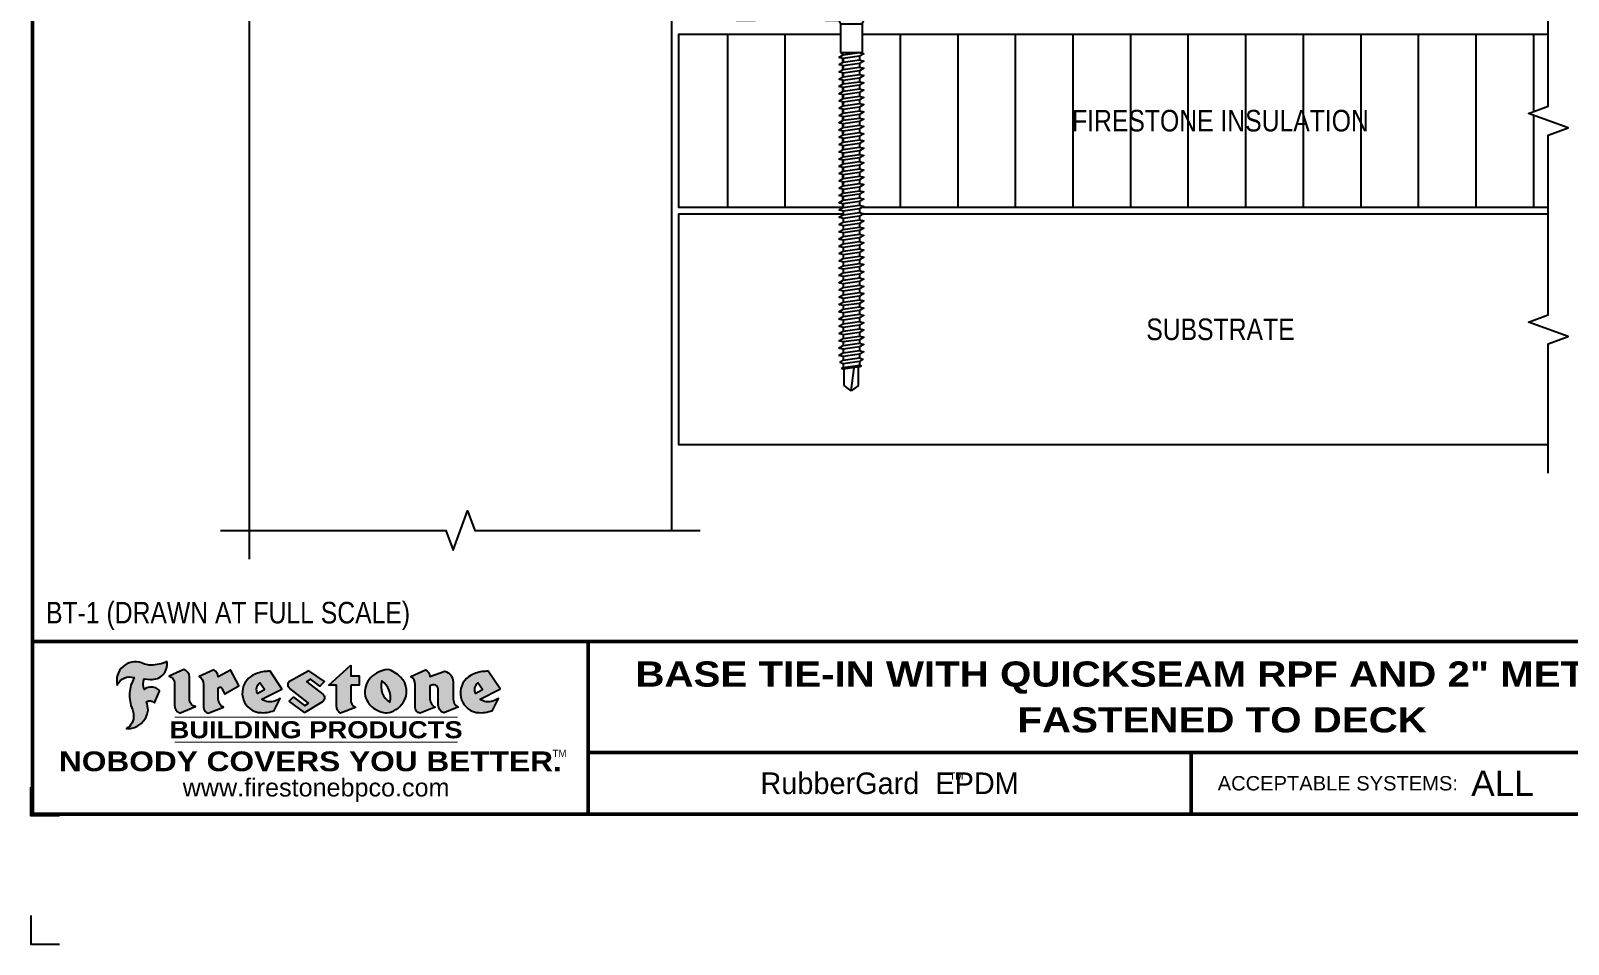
# Model space of a CAD drawing. Header units: inches. Extents: x 99.4 to 119.5, y -71.9 to -55.1.
# Drawn here: x 99.45 to 112.8, y -71.87 to -63.93 of the extents above; entities that cross this region are included whole.
import ezdxf
from ezdxf.enums import TextEntityAlignment as Align

# ---------------------------------------------------------------- set-up
doc = ezdxf.new("R2010")
doc.units = ezdxf.units.IN
doc.header["$MEASUREMENT"] = 0
doc.layers.get('0').update_dxf_attribs({"linetype": 'CONTINUOUS'})
doc.layers.get('DEFPOINTS').update_dxf_attribs({"linetype": 'CONTINUOUS'})
for name, color, linetype in [('FSBP-ACCESSORY-FIRESTONE', 7, 'CONTINUOUS'), ('FSBP-ANNO-NOTE', 7, 'CONTINUOUS'), ('FSBP-INSULATION', 7, 'CONTINUOUS'), ('FSBP-SUBSTRATE-GENERIC', 9, 'CONTINUOUS'), ('FSBP-TTLB', 7, 'CONTINUOUS'), ('FSBP-TTLB-BORDER', 7, 'CONTINUOUS'), ('FSBP-TTLB-TEXT', 7, 'CONTINUOUS'), ('FSBP-WALL-CURB', 9, 'CONTINUOUS')]:
    doc.layers.add(name, color=color, linetype=linetype)
doc.styles.add('FSBP_ARIAL', font='arial.ttf')
doc.styles.add('FSBP_ARIAL_BOLD', font='')
doc.styles.add('FSBP_ARIAL_NAR', font='ARIALN.TTF')
doc.styles.add('FSBP_BANKGOTHIC', font='bgothm.ttf')
doc.styles.get('FSBP_ARIAL_BOLD').set_extended_font_data('Arial Black')

# ---------------------------------------------------------------- blocks, each defined once
blk = doc.blocks.new('TTLB-EPDM_2')
at = {"layer": 'FSBP-TTLB-TEXT'}
h = blk.add_hatch(color=1, dxfattribs=at)
edge = h.paths.add_edge_path()
edge.add_arc((1.037309769669573, -0.1982514792917306), 0.1319107607348553, 264.0410451462098, 370.3106169565175)
edge.add_arc((1.027551646585694, 0.1214293576525799), 0.3273056962876235, 270.05058356628535, 295.23459397187514, ccw=False)
edge.add_arc((1.022801957313345, -0.06680179986895154), 0.1391656561713503, 249.3281275763668, 272.0749124149863, ccw=False)
edge.add_line((0.9736743133014443, -0.1970076156048179), (0.9474927838574558, -0.1852745150568325))
edge.add_arc((0.8939498971398288, -0.3394262635682071), 0.1631857907024099, 70.84590087378872, 194.3325259843273)
edge.add_arc((0.8444260109029493, -0.4259936440910768), 0.1179914261095279, 70.96950098067128, 156.9641407594482, ccw=False)
edge.add_arc((1.153141409296894, -0.4684497516079468), 0.3110405457095052, 150.3231137483159, 203.2084295854517)
edge.add_arc((0.7562495500622943, -0.6412608153899899), 0.1218587156617311, 0.8849157075190988, 24.34668939894999, ccw=False)
edge.add_arc((0.7493781665697374, -0.6475258110744375), 0.1289731377238325, -58.36655102076742, 3.6216782311386737, ccw=False)
edge.add_arc((0.8256699029544474, -0.5792158350996106), 0.1783301886510354, 267.2205474105585, 354.1381621173521)
edge.add_arc((0.7903121048625305, -0.6011409294291745), 0.212787892960859, 0.9996158580669322, 21.00503380861244)
edge.add_arc((1.01880712263941, -0.5666691048185161), 0.05136395668415847, 40.82117713173261, 125.52727787225791, ccw=False)
edge.add_line((1.057676976260041, -0.5330924682126437), (1.102776947655911, -0.4308018311949837))
edge.add_arc((1.040858222524664, -0.4699705673995949), 0.07326744446031509, 32.31675181867256, 66.31481236598174)
edge.add_arc((1.032262518825329, -0.5063316993097662), 0.1102246948011782, 69.8179132332389, 125.254734720681)
edge.add_arc((1.127708877207287, -0.368959353531244), 0.1659710644737306, 164.1569669952081, 196.5811013160487, ccw=False)
edge.add_line((0.9680425188342383, -0.3236487780942383), (1.023615334387159, -0.3294494641845773))
h = blk.add_hatch(color=1, dxfattribs=at)
edge = h.paths.add_edge_path()
edge.add_line((1.275239419159561, -0.6223407783464694), (1.415345367376062, -0.5660418822574371))
edge.add_arc((1.421019305783958, -0.5090099247487757), 0.05731350411836949, 181.9717871001989, 264.31851000495806, ccw=False)
edge.add_line((1.363739737527226, -0.5109819325197265), (1.363412352251203, -0.3102363679013962))
edge.add_arc((1.294263659668751, -0.3103491388303989), 0.06914878453844908, 0.0934405599591014, 72.42834396969012)
edge.add_line((1.315139561173908, -0.2444268274366692), (1.186839444240604, -0.3024209471341379))
edge.add_arc((1.175246268095289, -0.3585110609420917), 0.05727567197445628, -0.017399788185912257, 78.322067691347, ccw=False)
edge.add_line((1.232521937428658, -0.3585284546236807), (1.232574268422297, -0.555126496687123))
edge.add_arc((1.305699496415486, -0.5558575689677219), 0.07312888236350451, 179.4272023230205, 245.3845503102953)
h = blk.add_hatch(color=1, dxfattribs=at)
edge = h.paths.add_edge_path()
edge.add_line((1.792026821926584, -0.3839679064720229), (1.722158956877934, -0.2518542302253621))
edge.add_arc((1.720119655279638, -0.2529327078887852), 0.002306916790721817, 27.87197133405656, 117.3766794470751)
edge.add_line((1.719058846382097, -0.250884159729182), (1.610638460368705, -0.3070279753467702))
edge.add_arc((1.547088841662962, -0.3061026658494403), 0.06355635479880145, 359.165808011073, 425.8793658831422)
edge.add_line((1.573061729235633, -0.2480956029480268), (1.446879247402876, -0.3051325108639702))
edge.add_arc((1.407812067100189, -0.370357133046621), 0.07602957263902092, -3.441403975725109, 59.07992244284969, ccw=False)
edge.add_line((1.483704536400296, -0.3749210150788969), (1.483704536400296, -0.5723838140635706))
edge.add_arc((1.54053746518044, -0.568254406115083), 0.05698275005415228, 184.1557352478595, 255.3066498366543)
edge.add_line((1.526084036778343, -0.6233736605654059), (1.657291340682093, -0.570650514527486))
edge.add_arc((1.688298576827198, -0.5021390388423987), 0.0752015358480571, 207.5160880841914, 245.649226723163, ccw=False)
edge.add_arc((1.721050197024907, -0.4914488168456328), 0.1093332836229113, 179.4823365255141, 204.5537900001094, ccw=False)
edge.add_line((1.611721375809452, -0.4904610114968335), (1.611721375809452, -0.4126404716788983))
edge.add_arc((1.628589765097195, -0.414159299036043), 0.01693662875851176, 28.356188110622725, 174.8549701683585, ccw=False)
edge.add_arc((1.627340435522395, -0.4197189881350504), 0.02111886817708033, 22.216893572439517, 40.10213956426492, ccw=False)
edge.add_line((1.646891420738257, -0.4117336534413738), (1.666638796144639, -0.4549750258192233))
edge.add_arc((1.668737246926742, -0.4540167099035481), 0.002306916790685496, 204.545128184284, 299.6323508190091)
edge.add_line((1.669877862091766, -0.4560219186518992), (1.791128135493295, -0.3870515928837648))
edge.add_line((1.791128135493295, -0.3870515928837648), (1.792026821926584, -0.3839679064720229))
h = blk.add_hatch(color=1, dxfattribs=at)
h.paths.add_polyline_path([(2.063388732080512, -0.2583237030618903, 0.02524281661523788), (2.025024361750752, -0.2610532129309178, 0.1213611957758757), (1.901773912052249, -0.3008158885520373, 0.6151668103976068), (1.93274136141747, -0.6099060679591872, 0.05306812109568645), (1.967936229862175, -0.617865745600497, 0.1150932231766138), (2.099126721549737, -0.5994933789882708), (2.151195569562105, -0.4944891916583316, -0.08755405562188731), (2.104230609512001, -0.5187113292177372, -0.265591761123442), (1.992692314386659, -0.5010701623316862), (2.165347897647223, -0.4141184325909109, 0.4518949533370738), (2.166222728871162, -0.4107679608846269)])
h.paths.add_polyline_path([(2.014217313945437, -0.4188965037300676), (1.951113654018855, -0.4515330109460507, -0.3720533890450154), (1.973177450672722, -0.3607130665457561)], flags=16)
h = blk.add_hatch(color=1, dxfattribs=at)
edge = h.paths.add_edge_path()
edge.add_arc((2.260407392426802, -0.3775796671688782), 0.04152450223225729, 123.20805433950699, 232.2027298779723, ccw=False)
edge.add_line((2.237665217914071, -0.3428366421988329), (2.393535971665983, -0.2540943745380986))
edge.add_arc((2.394677353533142, -0.2560991469722482), 0.002306916790741334, 55.64644466176611, 119.65426054492559, ccw=False)
edge.add_line((2.395979141996861, -0.2541946229174954), (2.531809646140459, -0.3470380726374032))
edge.add_arc((2.530468902927946, -0.3489153772789875), 0.002306916790700397, -42.731101238422525, 54.4661353739603, ccw=False)
edge.add_line((2.532163440279987, -0.3504807552658491), (2.498457913851155, -0.3869673252714421))
edge.add_arc((2.496763376499139, -0.3854019472845934), 0.002306916790672934, 233.7527076894875, 317.26889876138785, ccw=False)
edge.add_line((2.495399362263356, -0.38726241234572), (2.413849913492982, -0.3274738082119626))
edge.add_arc((2.412485899257181, -0.3293342732731342), 0.002306916790720064, 53.75270768979358, 124.4135619297835)
edge.add_line((2.41118211687575, -0.3274311136421062), (2.382933981293377, -0.346782838468144))
edge.add_arc((2.38423776367478, -0.3486859980991606), 0.002306916790694898, 124.4135619293799, 231.8459020253626)
edge.add_line((2.382812599816248, -0.3505000469010184), (2.519899969301207, -0.4581994452042721))
edge.add_arc((2.494247019847682, -0.4908523236374461), 0.04152450223225742, -55.21225898295222, 51.84590202520428, ccw=False)
edge.add_line((2.517938320565804, -0.5249552055672808), (2.364434947484597, -0.6179520922513717))
edge.add_arc((2.36323960192349, -0.6159790200102006), 0.002306916790726996, 233.2955624372927, 301.20872157023314, ccw=False)
edge.add_line((2.361860787187538, -0.6178285429225383), (2.231266621301074, -0.5204709167214361))
edge.add_arc((2.232647938930649, -0.5186232623475259), 0.002306916790697672, 135.5134179846393, 233.21798691998708, ccw=False)
edge.add_line((2.231002150870836, -0.5170067083764565), (2.262839375599356, -0.4845937328397696))
edge.add_arc((2.264485163659225, -0.4862102868108537), 0.002306916790748497, 53.0352839999411, 135.513417985369, ccw=False)
edge.add_line((2.265872365996302, -0.4843670465239001), (2.361834678328762, -0.5565872257804898))
edge.add_arc((2.363221880665761, -0.5547439854936304), 0.002306916790627066, 233.0352840000685, 302.2362632414394)
edge.add_line((2.36445241715569, -0.5566953042850713), (2.39428499383348, -0.5378823484768844))
edge.add_arc((2.393054457343549, -0.5359310296853765), 0.002306916790685166, 302.2362632406177, 412.2027298768422)
edge.add_line((2.394468296066179, -0.5341081404551886), (2.234958295420142, -0.4103916733127022))
h = blk.add_hatch(color=1, dxfattribs=at)
edge = h.paths.add_edge_path()
edge.add_line((2.763460561272041, -0.2072496393923444), (2.763460561272041, -0.2969520779963801))
edge.add_arc((2.765767478062699, -0.2969520779963943), 0.00230691679065842, 179.9999999996471, 269.9999999996471)
edge.add_line((2.765767478062685, -0.2992589947870528), (2.835417693520355, -0.2992589947870528))
edge.add_arc((2.835417693520355, -0.3015659115777538), 0.002306916790701052, 0, 90, ccw=False)
edge.add_line((2.837724610311056, -0.3015659115777538), (2.837724610311056, -0.3790761307453892))
edge.add_arc((2.83541769352037, -0.3790761307453749), 0.002306916790686842, 269.99999999964706, 359.99999999964706, ccw=False)
edge.add_line((2.835417693520355, -0.3813830475360618), (2.765767478062685, -0.3813830475360618))
edge.add_arc((2.765767478062699, -0.3836899643267202), 0.00230691679065842, 90.00000000035294, 180.0000000003529)
edge.add_line((2.763460561272041, -0.3836899643267344), (2.763460561272041, -0.5033995910642801))
edge.add_arc((2.836735953378943, -0.5071368822038516), 0.07337063740681413, 177.0802527808789, 245.3249543133826)
edge.add_line((2.806105814540615, -0.5738080530967267), (2.674529557384915, -0.6226036013049594))
edge.add_arc((2.708610405062069, -0.564298408791804), 0.06753517344606039, 177.0345319916277, 239.6926428024901, ccw=False)
edge.add_line((2.641165668230087, -0.560804539009709), (2.641165668230087, -0.3836899643267344))
edge.add_arc((2.638858751439429, -0.3836899643267202), 0.00230691679065842, 359.9999999996471, 449.999999999647)
edge.add_line((2.638858751439443, -0.3813830475360618), (2.572857950769389, -0.3813830475360618))
edge.add_line((2.572857950769389, -0.3813830475360618), (2.763460561272041, -0.2072496393923444))
h = blk.add_hatch(color=1, dxfattribs=at)
edge = h.paths.add_edge_path(flags=16)
edge.add_arc((2.940363509127394, -0.4847985213681437), 0.1684614578629418, 344.5558804047865, 417.0140046669545)
edge.add_arc((3.194458079644619, -0.3883534532477785), 0.1684614578629414, 164.5558804047864, 237.0140046669546)
edge = h.paths.add_edge_path()
edge.add_arc((3.069375116502199, -0.4399344555144872), 0.1828726885096673, 136.0914512150047, 191.213418978326)
edge.add_arc((3.064939550433406, -0.4318234379590333), 0.1803148804748503, 194.0167254156723, 240.6663730831859)
edge.add_arc((3.098047041778981, -0.3845058757092554), 0.2378525180183701, 239.2975390661776, 264.2889872773176)
edge.add_arc((3.04884478212623, -0.4190232383793012), 0.203760689247156, 277.1986764832036, 326.503572961274)
edge.add_arc((3.077739326803546, -0.4341046616465112), 0.171374865791709, 325.3768876809902, 406.3828327799087)
edge.add_arc((3.011839488065919, -0.4896144380417797), 0.2571945645850002, 44.28462553519766, 73.82901434867304)
edge.add_arc((3.117152499586992, -0.4983433120546693), 0.2579560664039132, 97.50292863483666, 134.1039137579027)
h = blk.add_hatch(color=1, dxfattribs=at)
edge = h.paths.add_edge_path()
edge.add_line((3.322690228557462, -0.5721896537377091), (3.322690228557462, -0.3749210150788969))
edge.add_arc((3.246797759257384, -0.3703571330465745), 0.076029572638996, 356.5585960242387, 419.0799224428129)
edge.add_line((3.285864939560099, -0.3051325108639702), (3.412047421392799, -0.2480956029480268))
edge.add_arc((3.386074533820159, -0.3061026658494941), 0.06355635479883807, 0.3962622833877276, 65.87936588318718, ccw=False)
edge.add_line((3.449629368605429, -0.3056631084210863), (3.580526418688805, -0.2593848434574539))
edge.add_arc((3.555744121700958, -0.3530904070730321), 0.09692726601172152, 2.366977007666776, 75.18615851992018, ccw=False)
edge.add_line((3.652588689330287, -0.3490873311063041), (3.652588689330287, -0.4883770011386872))
edge.add_arc((3.761877549389556, -0.4914934052703811), 0.1093332836229047, 178.3666365323574, 204.5537900000422)
edge.add_arc((3.729125929191727, -0.5021836272670953), 0.07520153584796169, 207.5160880841711, 245.2240541443093)
edge.add_line((3.697611150971852, -0.5704631245385627), (3.572585913552643, -0.6207021253773775))
edge.add_arc((3.59534718600759, -0.5526356419907701), 0.07177131519198746, 180.3328587115751, 251.51018566665869, ccw=False)
edge.add_line((3.523577081955409, -0.5530525936986663), (3.523577081955409, -0.4153032515383615))
edge.add_arc((3.486319529276879, -0.4148773504126441), 0.0372599868942854, 359.3450650296066, 449.0500281941028)
edge.add_arc((3.482769874121713, -0.4419622099033496), 0.06447454900600783, 86.29402372314017, 119.8211331593848)
edge.add_line((3.450707067966732, -0.3860252459975726), (3.450707067966732, -0.4904610114968335))
edge.add_arc((3.560035889182251, -0.491448816845647), 0.1093332836229751, 179.4823365255069, 204.5537900001023)
edge.add_arc((3.527284268984408, -0.5021390388424952), 0.07520153584796385, 207.5160880841699, 245.6492267231416)
edge.add_line((3.496277032839316, -0.570650514527486), (3.365069728935509, -0.6233736605654059))
edge.add_arc((3.37950248606194, -0.5682868177318081), 0.05694615642555727, 183.9298782390169, 255.318496325343, ccw=False)
h = blk.add_hatch(color=1, dxfattribs=at)
h.paths.add_polyline_path([(3.957695472291277, -0.2583237030618903, 0.02524281661523822), (3.919331101961575, -0.2610532129309178, 0.1085638477195505), (3.807890832595604, -0.2939221658134414, 0.6425897848490651), (3.827048101628293, -0.6099060679591872, 0.05306812109569052), (3.862242970072884, -0.617865745600497, 0.1150932231766133), (3.993433461760503, -0.5994933789882708), (4.045502309772871, -0.4944891916583316, -0.08755405562189084), (3.998537349722767, -0.5187113292177372, -0.2655917611234366), (3.886999054597368, -0.5010701623316862), (4.059654637857989, -0.4141184325909109, 0.4518949533370731), (4.060529469081928, -0.4107679608846269)])
h.paths.add_polyline_path([(3.90852405415626, -0.4188965037300676), (3.845420394229677, -0.4515330109460507, -0.3720533890450147), (3.867484190883488, -0.3607130665457561)], flags=16)
at = {"layer": 'DEFPOINTS', "color": 1}
blk.add_lwpolyline([(0.234375, -1.515625), (-0.015625, -1.515625), (-0.015625, -1.265625)], dxfattribs=at)
at = {"layer": 'DEFPOINTS', "linetype": 'Continuous', "ltscale": 1.75}
blk.add_lwpolyline([(-0.015625, -2.380833333333342), (-0.015625, -2.630833333333342), (0.234375, -2.630833333333342)], dxfattribs=at)
at = {"layer": 'FSBP-TTLB', "const_width": 0.03125}
for points in [[(0, 0), (0, -1.5), (20, -1.5), (20, 0), (0, 0)], [(4.825208527206769, 0), (4.825208527206769, -0.9643749050531198)], [(4.825208527206769, -0.9643749050531198), (15.84028770518938, -0.9643749050531198)], [(4.825208527206769, -0.9643749050531198), (4.825208527206769, -1.5)]]:
    blk.add_lwpolyline(points, dxfattribs=at)
at = {"layer": 'FSBP-TTLB-BORDER', "const_width": 0.03125}
blk.add_lwpolyline([(20, 0), (20, 13), (0, 13), (0, 0)], dxfattribs=at)
at = {"layer": 'FSBP-TTLB-TEXT', "color": 1}
blk.add_line((0.7358432058323388, -0.379822754145593), (0.7358432058323388, -0.379822754145593), dxfattribs=at)
for points in [[(1.023615323725323, -0.3294494630716969, 0.5000510906601082), (1.167090420776901, -0.1746414942047778, -0.1103304102359608), (1.027840608309816, -0.2058762110801382, -0.09957876667165425), (0.9736743133014443, -0.1970076156048179), (0.9474927838574558, -0.1852745150568325, 0.5978159689075124), (0.7358432058323388, -0.379822754145593, -0.3938834584182213), (0.8828996422548698, -0.3144510229727047, 0.2349406564350952), (0.86727108227484, -0.5910237178633082, -0.1027304183841549), (0.8780937320133262, -0.6393788197974146, -0.2772692352614086), (0.8170223912655956, -0.7573362346216896, 0.3985429150902959), (1.003067614090241, -0.5974286950643517, 0.0875124847930418), (0.9889600163401155, -0.5248671157293501, -0.3874031597924062), (1.057676976260041, -0.5330924682126437), (1.102776947655911, -0.4308018311949837, 0.1494423498871741), (1.07029056398062, -0.4028746979725923, 0.2467195073738216), (0.9686394281704906, -0.4163228904100862, -0.1424285161541127), (0.9680425188342383, -0.3236487780942383), (1.023615334387159, -0.3294494641845773)], [(2.166222728871162, -0.4107679608846269), (2.063388732080512, -0.2583237030618903, 0.02524281661523788), (2.025024361750752, -0.2610532129309178, 0.1085638477195265), (1.913584092384895, -0.2939221658134414, 0.6425897848491228), (1.93274136141747, -0.6099060679591872, 0.05306812109568648), (1.967936229862175, -0.617865745600497, 0.1150932231766137), (2.099126721549737, -0.5994933789882708), (2.151195569562105, -0.4944891916583316, -0.0875540556218873), (2.104230609512001, -0.5187113292177372, -0.2655917611234418), (1.992692314386659, -0.5010701623316862), (2.165347897647223, -0.4141184325909109)], [(2.763460561272041, -0.2072496393923444), (2.763460561272041, -0.2969520779963801, 0.4142135623730958), (2.765767478062685, -0.2992589947870528), (2.835417693520355, -0.2992589947870528, -0.414213562373095), (2.837724610311056, -0.3015659115777538), (2.837724610311056, -0.3790761307453892, -0.4142135623730938), (2.835417693520355, -0.3813830475360618), (2.765767478062685, -0.3813830475360618, 0.4142135623730958), (2.763460561272041, -0.3836899643267344), (2.763460561272041, -0.5033995910642801, 0.3068985753588853), (2.806105814540615, -0.5738080530967267), (2.674529557384915, -0.6226036013049594, -0.2804194150632976), (2.641165668230087, -0.560804539009709), (2.641165668230087, -0.3836899643267344, 0.414213562373095), (2.638858751439443, -0.3813830475360618), (2.572857950769389, -0.3813830475360618), (2.763460561272041, -0.2072496393923444)], [(4.060529469081928, -0.4107679608846269), (3.957695472291277, -0.2583237030618903, 0.02524281661523788), (3.919331101961575, -0.2610532129309178, 0.1085638477195265), (3.807890832595604, -0.2939221658134414, 0.6425897848491228), (3.827048101628293, -0.6099060679591872, 0.05306812109568648), (3.862242970072884, -0.617865745600497, 0.1150932231766137), (3.993433461760503, -0.5994933789882708), (4.045502309772871, -0.4944891916583316, -0.0875540556218873), (3.998537349722767, -0.5187113292177372, -0.2655917611234418), (3.886999054597368, -0.5010701623316862), (4.059654637857989, -0.4141184325909109)], [(4.059654637857989, -0.4141184325909109, 0.4518949533370731), (4.060529469081928, -0.4107679608846269, 0.4518949533370731)]]:
    blk.add_lwpolyline(points, format="xyb", dxfattribs=at)
for points in [[(1.275239419159561, -0.6223407783464694), (1.415345367376062, -0.5660418822574371, -0.3756100036733062), (1.363739737527226, -0.5109819325197265), (1.363412352251203, -0.3102363679013962, 0.3265360292958048), (1.315139561173908, -0.2444268274366692), (1.186839444240604, -0.3024209471341379, -0.3557863980845349), (1.232521937428658, -0.3585284546236807), (1.232574268422297, -0.555126496687123, 0.2960110723418457)], [(1.792026821926584, -0.3839679064720229), (1.722158956877934, -0.2518542302253621, 0.4116839150163434), (1.719058846382097, -0.250884159729182), (1.610638460368705, -0.3070279753467702, 0.2996033003794034), (1.573061729235633, -0.2480956029480268), (1.446879247402876, -0.3051325108639702, -0.2797757560995365), (1.483704536400296, -0.3749210150788969), (1.483704536400296, -0.5723838140635706, 0.320828638474519), (1.526084036778343, -0.6233736605654059), (1.657291340682093, -0.570650514527486, -0.1679398621276611), (1.621603752698661, -0.5368819723450571, -0.1098333365370753), (1.611721375809452, -0.4904610114968335), (1.611721375809452, -0.4126404716788983, -0.743334502655012), (1.64349420176768, -0.4061152228778298, -0.07819791644735608), (1.646891420738257, -0.4117336534413738), (1.666638796144639, -0.4549750258192233, 0.4404648714563479), (1.669877862091766, -0.4560219186518992), (1.791128135493295, -0.3870515928837648)], [(2.234958295420142, -0.4103916733127022, -0.5150044486718882), (2.237665217914071, -0.3428366421988329), (2.393535971665983, -0.2540943745380986, -0.2867822934100265), (2.395979141996861, -0.2541946229174954), (2.531809646140459, -0.3470380726374032, -0.4515027974650387), (2.532163440279987, -0.3504807552658491), (2.498457913851155, -0.3869673252714421, -0.3814439164929681), (2.495399362263356, -0.38726241234572), (2.413849913492982, -0.3274738082119626, 0.3184718635035665), (2.41118211687575, -0.3274311136421062), (2.382933981293377, -0.346782838468144, 0.5064094529656681), (2.382812599816248, -0.3505000469010184), (2.519899969301207, -0.4581994452042721, -0.5043597839115849), (2.517938320565804, -0.5249552055672808), (2.364434947484597, -0.6179520922513717, -0.3053163970316367), (2.361860787187538, -0.6178285429225383), (2.231266621301074, -0.5204709167214361, -0.4541703869768119), (2.231002150870836, -0.5170067083764565), (2.262839375599356, -0.4845937328397696, -0.3762644290664977), (2.265872365996302, -0.4843670465239001), (2.361834678328762, -0.5565872257804898, 0.3114700032088108), (2.36445241715569, -0.5566953042850713), (2.39428499383348, -0.5378823484768844, 0.520381097387146), (2.394468296066179, -0.5341081404551886)], [(2.937624918725987, -0.3131105398334029, 0.2452625673097023), (2.889993533867141, -0.4754966266250307, 0.2064059665179019), (2.976604338974084, -0.5890186876871866, 0.1094800500670344), (3.074378098474654, -0.6211778035979165, 0.2185147641853038), (3.218764944843201, -0.5314757029352819, 0.3689489483072479), (3.195959963110113, -0.3100352223135445, 0.1296305888694145), (3.0834694040758, -0.242595816912754, 0.1610736375384317)], [(3.322690228557462, -0.5721896537377091), (3.322690228557462, -0.3749210150788969, 0.2797757560995341), (3.285864939560099, -0.3051325108639702), (3.412047421392799, -0.2480956029480268, -0.2937618496109166), (3.449629368605429, -0.3056631084210863), (3.580526418688805, -0.2593848434574539, -0.3288760160581939), (3.652588689330287, -0.3490873311063041), (3.652588689330287, -0.4883770011386872, 0.114762897203527), (3.662431105063263, -0.536926560769686, 0.166032965990522), (3.697611150971852, -0.5704631245385627), (3.572585913552643, -0.6207021253773775, -0.3209557512194564), (3.523577081955409, -0.5530525936986663), (3.523577081955409, -0.4153032515383615, 0.4127061514896111), (3.48693727661589, -0.3776224848030694, 0.1473421876160361), (3.450707067966732, -0.3860252459975726), (3.450707067966732, -0.4904610114968335, 0.1098333365370753), (3.460589444855941, -0.5368819723450855, 0.1679398621276611), (3.496277032839316, -0.570650514527486), (3.365069728935509, -0.6233736605654059, -0.3219729545308964), (3.322690228557462, -0.5721896537377091, 29.1476284739)], [(1.951113654018855, -0.4515330109460507), (2.014217313945437, -0.4188965037300676), (1.973177450672722, -0.3607130665457561, 0.3720533890450154)], [(3.10274193015772, -0.5296595419651595, 0.3271311138286319), (3.032079658614293, -0.3434924326507627, 0.3271311138286322)], [(3.845420394229677, -0.4515330109460507), (3.90852405415626, -0.4188965037300676), (3.867484190883488, -0.3607130665457561, 0.3720533890450154)]]:
    blk.add_lwpolyline(points, format="xyb", close=True, dxfattribs=at)
at = {"layer": 'FSBP-TTLB-TEXT'}
for points, const_width in [([(1.233926579809207, -0.6584455781731435), (3.691229482685259, -0.6584455781731577)], 0.0078125), ([(1.233926579809207, -0.8761560960495984), (3.691229482685259, -0.8761560960495842)], 0.0078125), ([(10.06152282927678, -0.9643749050531198), (10.06152282927678, -1.5)], 0.03125)]:
    blk.add_lwpolyline(points, dxfattribs=dict(at, const_width=const_width))
at = {"layer": 'FSBP-TTLB-TEXT', "color": 1}
for centre, start, end in [((1.789987520328282, -0.3850463841354355), 299.6323508193319, 27.87197133380463), ((2.164310260790558, -0.412058050385383), 296.7304547840455, 34.00233684987403)]:
    blk.add_arc(centre, 0.00230691679068068, start, end, dxfattribs=at)
at = {"layer": 'FSBP-TTLB-TEXT', "lineweight": 18, "style": 'FSBP_ARIAL_BOLD'}
blk.add_text('BUILDING PRODUCTS', height=0.1484375, dxfattribs=at).set_placement((2.462578031247233, -0.7673008371113639), align=Align.MIDDLE_CENTER)
at = {"layer": 'FSBP-TTLB-TEXT', "color": 1}
for s, height, style, p in [('NOBODY COVERS YOU BETTER.', 0.171875, 'FSBP_ARIAL_BOLD', (2.412604263603384, -1.041650450587369)), ('TM', 0.0625, 'FSBP_BANKGOTHIC', (4.576671173373001, -0.9725745042934193))]:
    blk.add_text(s, height=height, dxfattribs=dict(at, style=style)).set_placement(p, align=Align.MIDDLE_CENTER)
at = {"layer": 'FSBP-TTLB-TEXT'}
for s, height, style, p in [('www.firestonebpco.com', 0.15625, 'FSBP_ARIAL', (2.462578031247233, -1.268657306740124)), ('RubberGard  EPDM', 0.1875, 'FSBP_BANKGOTHIC', (7.443365678241776, -1.23218745252656)), ('TM', 0.0625, 'FSBP_BANKGOTHIC', (8.023397742165457, -1.169706269210366))]:
    blk.add_text(s, height=height, dxfattribs=dict(at, style=style)).set_placement(p, align=Align.MIDDLE_CENTER)
at = {"layer": 'FSBP-TTLB-TEXT', "style": 'FSBP_ARIAL'}
blk.add_text('ACCEPTABLE SYSTEMS:', height=0.125, dxfattribs=at).set_placement((10.29281281591562, -1.23218745252656), align=Align.MIDDLE_LEFT)
at = {"layer": 'FSBP-TTLB-TEXT'}
for tag, height, style, p in [('MAXIMUM_WARRANTY', 0.1875, 'FSBP_ARIAL_BOLD', (18.03987100774941, 0.2240244307510579)), ('ACCPT_SYSTEMS', 0.21875, 'FSBP_ARIAL', (12.49438170418193, -1.23218745252656))]:
    blk.add_attdef(tag, text='', height=height, dxfattribs=dict(at, style=style)).set_placement(p, align=Align.MIDDLE_LEFT)
for tag, height, style, p in [('DETAIL_DESCP_LINE_1', 0.21875, 'FSBP_ARIAL_BOLD', (10.33118450231211, -0.2831249841755152)), ('DETAIL_DESCP_LINE_2', 0.21875, 'FSBP_ARIAL_BOLD', (10.33118450231211, -0.6812499208775904)), ('ISSUE_REV_DATE', 0.21875, 'FSBP_ARIAL', (16.84069633627263, -0.7282559425942452)), ('DETAIL_NUMBER', 0.4375, 'FSBP_ARIAL', (18.91941590748775, -0.8931630692489421))]:
    blk.add_attdef(tag, text='', height=height, dxfattribs=dict(at, style=style)).set_placement(p, align=Align.MIDDLE_CENTER)
blk = doc.blocks.new('FSBP_AP_FASTENER_01')
at = {"layer": 'FSBP-ACCESSORY-FIRESTONE'}
for p, q in [((-0.125, 0.04849224421338505), (-0.09375, -0.01400775578661495)), ((0.09375, -0.01400775578661495), (0.125, 0.04849224421338505)), ((-0.09375, -0.01400775578661495), (-0.09375, -0.264007755786615)), ((-0.09375, -0.01400775578661495), (0.09375, -0.01400775578661495)), ((0.09375, -0.01400775578661495), (0.09375, -0.264007755786615)), ((-0.09375, -0.264007755786615), (-0.0703125, -0.2840970415008996)), ((-0.0703125, -0.3156643085181585), (-0.0703125, -0.3472315755354103)), ((-0.0703125, -0.3787988425526763), (-0.0703125, -0.410366109569928)), ((0.0703125, -0.2955750228038667), (0.0703125, -0.3271422898211327)), ((0.0703125, -0.3587095568383845), (0.0703125, -0.3902768238556433)), ((-0.0703125, -0.4419333765871798), (-0.0703125, -0.4735006436044458)), ((-0.0703125, -0.5050679106216975), (-0.0703125, -0.5366351776389564)), ((0.0703125, -0.4218440908729022), (0.0703125, -0.453411357890154)), ((0.0703125, -0.4849786249074128), (0.0703125, -0.5165458919246717)), ((-0.0703125, -0.5682024446562153), (-0.0703125, -0.599769711673467)), ((-0.0703125, -0.631336978690733), (-0.0703125, -0.6629042457079848)), ((0.0703125, -0.5481131589419235), (0.0703125, -0.5796804259591894)), ((0.0703125, -0.6112476929764412), (0.0703125, -0.6428149599937001)), ((-0.0703125, -0.6944715127252366), (-0.0703125, -0.7260387797425025)), ((-0.0703125, -0.7576060467597543), (-0.0703125, -0.7891733137770132)), ((0.0703125, -0.674382227010959), (0.0703125, -0.7059494940282107)), ((0.0703125, -0.7375167610454696), (0.0703125, -0.7690840280627285)), ((0.0703125, -0.8006512950799802), (0.0703125, -0.8322185620972462)), ((-0.0703125, -0.820740580794272), (-0.0703125, -0.8523078478115238)), ((-0.0703125, -0.8838751148287898), (-0.0703125, -0.9154423818460415)), ((0.0703125, -0.863785829114498), (0.0703125, -0.8953530961317568)), ((0.0703125, -0.9269203631490157), (0.0703125, -0.9584876301662675)), ((-0.0703125, -0.9470096488632933), (-0.0703125, -0.9785769158805593)), ((-0.0703125, -1.010144182897811), (-0.0703125, -1.04171144991507)), ((0.0703125, -0.9900548971835264), (0.0703125, -1.021622164200785)), ((0.0703125, -1.053189431218037), (0.0703125, -1.084756698235303)), ((-0.0703125, -1.073278716932329), (-0.0703125, -1.104845983949581)), ((-0.0703125, -1.136413250966847), (-0.0703125, -1.167980517984098)), ((-0.0703125, -1.19954778500135), (-0.0703125, -1.231115052018616)), ((0.0703125, -1.116323965252555), (0.0703125, -1.147891232269814)), ((0.0703125, -1.179458499287072), (0.0703125, -1.211025766304324)), ((-0.0703125, -1.262682319035868), (-0.0703125, -1.294249586053127)), ((-0.0703125, -1.325816853070386), (-0.0703125, -1.357384120087637)), ((0.0703125, -1.242593033321583), (0.0703125, -1.274160300338842)), ((0.0703125, -1.305727567356094), (0.0703125, -1.33729483437336)), ((-0.0703125, -1.388951387104903), (-0.0703125, -1.420518654122155)), ((-0.0703125, -1.452085921139407), (-0.0703125, -1.483653188156673)), ((0.0703125, -1.368862101390611), (0.0703125, -1.40042936840787)), ((0.0703125, -1.431996635425129), (0.0703125, -1.463563902442381)), ((-0.0703125, -1.515220455173925), (-0.0703125, -1.546787722191183)), ((-0.0703125, -1.578354989208442), (-0.0703125, -1.609922256225694)), ((0.0703125, -1.49513116945964), (0.0703125, -1.526698436476899)), ((0.0703125, -1.558265703494151), (0.0703125, -1.589832970511416)), ((-0.0703125, -1.64148952324296), (-0.0703125, -1.673056790260212)), ((-0.0703125, -1.704624057277464), (-0.0703125, -1.73619132429473)), ((0.0703125, -1.621400237528668), (0.0703125, -1.652967504545927)), ((0.0703125, -1.684534771563186), (0.0703125, -1.716102038580438)), ((-0.0703125, -1.767758591311981), (-0.0703125, -1.79932585832924)), ((-0.0703125, -1.830893125346499), (-0.0703125, -1.862460392363751)), ((0.0703125, -1.747669305597697), (0.0703125, -1.779236572614955)), ((0.0703125, -1.810803839632207), (0.0703125, -1.842371106649473)), ((-0.0703125, -1.894027659381017), (-0.0703125, -1.925594926398269)), ((-0.0703125, -1.95716219341552), (-0.0703125, -1.988729460432786)), ((0.0703125, -1.873938373666725), (0.0703125, -1.905505640683984)), ((0.0703125, -1.937072907701243), (0.0703125, -1.968640174718495)), ((0.0703125, -2.000207441735753), (0.0703125, -2.031774708753012)), ((-0.0703125, -2.020296727450038), (-0.0703125, -2.051863994467297)), ((-0.0703125, -2.083431261484556), (-0.0703125, -2.114998528501808)), ((0.0703125, -2.063341975770264), (0.0703125, -2.09490924278753)), ((0.0703125, -2.126476509804782), (0.0703125, -2.158043776822041)), ((-0.0703125, -2.146565795519074), (-0.0703125, -2.178133062536325)), ((-0.0703125, -2.209700329553577), (-0.0703125, -2.241267596570843)), ((0.0703125, -2.189611043839299), (0.0703125, -2.221178310856551)), ((0.0703125, -2.25274557787381), (0.0703125, -2.284312844891069)), ((-0.0703125, -2.272834863588095), (-0.0703125, -2.304402130605354)), ((-0.0703125, -2.335969397622613), (-0.0703125, -2.367536664639864)), ((-0.0703125, -2.39910393165713), (-0.0703125, -2.430671198674382)), ((0.0703125, -2.315880111908321), (0.0703125, -2.347447378925587)), ((0.0703125, -2.379014645942839), (0.0703125, -2.410581912960097)), ((-0.0703125, -2.462238465691634), (-0.0703125, -2.4938057327089)), ((-0.0703125, -2.525372999726152), (-0.0703125, -2.55694026674341)), ((0.0703125, -2.442149179977356), (0.0703125, -2.473716446994608)), ((0.0703125, -2.505283714011867), (0.0703125, -2.536850981029126)), ((-0.0703125, -2.588507533760669), (-0.0703125, -2.620074800777921)), ((-0.0703125, -2.651642067795187), (-0.0703125, -2.683209334812439)), ((0.0703125, -2.568418248046378), (0.0703125, -2.599985515063644)), ((0.0703125, -2.631552782080895), (0.0703125, -2.663120049098154)), ((-0.0703125, -2.714776601829691), (-0.0703125, -2.746343868846957)), ((-0.0703125, -2.777911135864208), (-0.0703125, -2.809478402881467)), ((0.0703125, -2.694687316115413), (0.0703125, -2.726254583132665)), ((0.0703125, -2.757821850149924), (0.0703125, -2.789389117167183)), ((-0.0703125, -2.841045669898726), (-0.0703125, -2.872612936915978)), ((-0.0703125, -2.904180203933244), (-0.0703125, -2.935747470950496)), ((0.0703125, -2.820956384184434), (0.0703125, -2.8525236512017)), ((0.0703125, -2.884090918218952), (0.0703125, -2.915658185236211)), ((-0.0703125, -2.967314737967747), (-0.0703125, -2.998882004985013)), ((-0.0625, -3.154632755786622), (-0.0625, -3.013549567065063)), ((0, -3.201507755786615), (0.02460623630038583, -3.00110581902215)), ((0.0625, -3.154632755786601), (0.0625, -2.995692424207924)), ((0.0703125, -2.94722545225347), (0.0703125, -2.978792719270722)), ((0, -3.201507755786615), (-0.06250000000001421, -3.154632755786615)), ((0.0625, -3.154632755786615), (0, -3.201507755786615))]:
    blk.add_line(p, q, dxfattribs=at)
blk.add_lwpolyline([(0.1875, 0.04849224421338505, 0.1250000000000271), (0.203125, 0.110992244213385), (0.140625, 0.142242244213385), (-0.140625, 0.142242244213385), (-0.203125, 0.110992244213385, 0.1250000000000271), (-0.1875, 0.04849224421338505)], format="xyb", close=True, dxfattribs=at)
for points in [[(-0.109375, -0.3054610321523867), (-0.0703125, -0.2840970415008996), (0.0703125, -0.264007755786615), (0.109375, -0.2742110321523867), (0.0703125, -0.2955750228038667), (-0.0703125, -0.3156643085181585)], [(-0.109375, -0.3685955661869045), (-0.0703125, -0.3472315755354103), (0.0703125, -0.3271422898211327), (0.109375, -0.3373455661869045), (0.0703125, -0.3587095568383845), (-0.0703125, -0.3787988425526763)], [(-0.109375, -0.431730100221408), (-0.0703125, -0.410366109569928), (0.0703125, -0.3902768238556433), (0.109375, -0.400480100221408), (0.0703125, -0.4218440908729022), (-0.0703125, -0.4419333765871798)], [(-0.109375, -0.4948646342559258), (-0.0703125, -0.4735006436044458), (0.0703125, -0.453411357890154), (0.109375, -0.4636146342559258), (0.0703125, -0.4849786249074128), (-0.0703125, -0.5050679106216975)], [(-0.109375, -0.5579991682904435), (-0.0703125, -0.5366351776389564), (0.0703125, -0.5165458919246717), (0.109375, -0.5267491682904435), (0.0703125, -0.5481131589419235), (-0.0703125, -0.5682024446562153)], [(-0.109375, -0.6211337023249612), (-0.0703125, -0.599769711673467), (0.0703125, -0.5796804259591894), (0.109375, -0.5898837023249612), (0.0703125, -0.6112476929764412), (-0.0703125, -0.631336978690733)], [(-0.109375, -0.6842682363594648), (-0.0703125, -0.6629042457079848), (0.0703125, -0.6428149599937001), (0.109375, -0.6530182363594648), (0.0703125, -0.674382227010959), (-0.0703125, -0.6944715127252366)], [(-0.109375, -0.7474027703939825), (-0.0703125, -0.7260387797425025), (0.0703125, -0.7059494940282107), (0.109375, -0.7161527703939825), (0.0703125, -0.7375167610454696), (-0.0703125, -0.7576060467597543)], [(-0.109375, -0.8105373044285002), (-0.0703125, -0.7891733137770132), (0.0703125, -0.7690840280627285), (0.109375, -0.7792873044285002), (0.0703125, -0.8006512950799802), (-0.0703125, -0.820740580794272)], [(-0.109375, -0.873671838463018), (-0.0703125, -0.8523078478115238), (0.0703125, -0.8322185620972462), (0.109375, -0.842421838463018), (0.0703125, -0.863785829114498), (-0.0703125, -0.8838751148287898)], [(-0.109375, -0.9368063724975215), (-0.0703125, -0.9154423818460415), (0.0703125, -0.8953530961317568), (0.109375, -0.9055563724975215), (0.0703125, -0.9269203631490157), (-0.0703125, -0.9470096488632933)], [(-0.109375, -0.9999409065320393), (-0.0703125, -0.9785769158805593), (0.0703125, -0.9584876301662675), (0.109375, -0.9686909065320393), (0.0703125, -0.9900548971835264), (-0.0703125, -1.010144182897811)], [(-0.109375, -1.063075440566557), (-0.0703125, -1.04171144991507), (0.0703125, -1.021622164200785), (0.109375, -1.031825440566557), (0.0703125, -1.053189431218037), (-0.0703125, -1.073278716932329)], [(-0.109375, -1.126209974601075), (-0.0703125, -1.104845983949581), (0.0703125, -1.084756698235303), (0.109375, -1.094959974601075), (0.0703125, -1.116323965252555), (-0.0703125, -1.136413250966847)], [(-0.109375, -1.189344508635578), (-0.0703125, -1.167980517984098), (0.0703125, -1.147891232269814), (0.109375, -1.158094508635578), (0.0703125, -1.179458499287072), (-0.0703125, -1.19954778500135)], [(-0.109375, -1.252479042670096), (-0.0703125, -1.231115052018616), (0.0703125, -1.211025766304324), (0.109375, -1.221229042670096), (0.0703125, -1.242593033321583), (-0.0703125, -1.262682319035868)], [(-0.109375, -1.315613576704614), (-0.0703125, -1.294249586053127), (0.0703125, -1.274160300338842), (0.109375, -1.284363576704614), (0.0703125, -1.305727567356094), (-0.0703125, -1.325816853070386)], [(-0.109375, -1.378748110739132), (-0.0703125, -1.357384120087637), (0.0703125, -1.33729483437336), (0.109375, -1.347498110739132), (0.0703125, -1.368862101390611), (-0.0703125, -1.388951387104903)], [(-0.109375, -1.441882644773635), (-0.0703125, -1.420518654122155), (0.0703125, -1.40042936840787), (0.109375, -1.410632644773635), (0.0703125, -1.431996635425129), (-0.0703125, -1.452085921139407)], [(-0.109375, -1.505017178808153), (-0.0703125, -1.483653188156673), (0.0703125, -1.463563902442381), (0.109375, -1.473767178808153), (0.0703125, -1.49513116945964), (-0.0703125, -1.515220455173925)], [(-0.109375, -1.568151712842671), (-0.0703125, -1.546787722191183), (0.0703125, -1.526698436476899), (0.109375, -1.536901712842671), (0.0703125, -1.558265703494151), (-0.0703125, -1.578354989208442)], [(-0.109375, -1.631286246877188), (-0.0703125, -1.609922256225694), (0.0703125, -1.589832970511416), (0.109375, -1.600036246877188), (0.0703125, -1.621400237528668), (-0.0703125, -1.64148952324296)], [(-0.109375, -1.694420780911692), (-0.0703125, -1.673056790260212), (0.0703125, -1.652967504545927), (0.109375, -1.663170780911692), (0.0703125, -1.684534771563186), (-0.0703125, -1.704624057277464)], [(-0.109375, -1.75755531494621), (-0.0703125, -1.73619132429473), (0.0703125, -1.716102038580438), (0.109375, -1.72630531494621), (0.0703125, -1.747669305597697), (-0.0703125, -1.767758591311981)], [(-0.109375, -1.820689848980727), (-0.0703125, -1.79932585832924), (0.0703125, -1.779236572614955), (0.109375, -1.789439848980727), (0.0703125, -1.810803839632207), (-0.0703125, -1.830893125346499)], [(-0.109375, -1.883824383015245), (-0.0703125, -1.862460392363751), (0.0703125, -1.842371106649473), (0.109375, -1.852574383015245), (0.0703125, -1.873938373666725), (-0.0703125, -1.894027659381017)], [(-0.109375, -1.946958917049749), (-0.0703125, -1.925594926398269), (0.0703125, -1.905505640683984), (0.109375, -1.915708917049749), (0.0703125, -1.937072907701243), (-0.0703125, -1.95716219341552)], [(-0.109375, -2.010093451084266), (-0.0703125, -1.988729460432786), (0.0703125, -1.968640174718495), (0.109375, -1.978843451084266), (0.0703125, -2.000207441735753), (-0.0703125, -2.020296727450038)], [(-0.109375, -2.073227985118784), (-0.0703125, -2.051863994467297), (0.0703125, -2.031774708753012), (0.109375, -2.041977985118784), (0.0703125, -2.063341975770264), (-0.0703125, -2.083431261484556)], [(-0.109375, -2.136362519153302), (-0.0703125, -2.114998528501808), (0.0703125, -2.09490924278753), (0.109375, -2.105112519153302), (0.0703125, -2.126476509804782), (-0.0703125, -2.146565795519074)], [(-0.109375, -2.199497053187805), (-0.0703125, -2.178133062536325), (0.0703125, -2.158043776822041), (0.109375, -2.168247053187805), (0.0703125, -2.189611043839299), (-0.0703125, -2.209700329553577)], [(-0.109375, -2.262631587222323), (-0.0703125, -2.241267596570843), (0.0703125, -2.221178310856551), (0.109375, -2.231381587222323), (0.0703125, -2.25274557787381), (-0.0703125, -2.272834863588095)], [(-0.109375, -2.325766121256841), (-0.0703125, -2.304402130605354), (0.0703125, -2.284312844891069), (0.109375, -2.294516121256841), (0.0703125, -2.315880111908321), (-0.0703125, -2.335969397622613)], [(-0.109375, -2.388900655291359), (-0.0703125, -2.367536664639864), (0.0703125, -2.347447378925587), (0.109375, -2.357650655291359), (0.0703125, -2.379014645942839), (-0.0703125, -2.39910393165713)], [(-0.109375, -2.452035189325862), (-0.0703125, -2.430671198674382), (0.0703125, -2.410581912960097), (0.109375, -2.420785189325862), (0.0703125, -2.442149179977356), (-0.0703125, -2.462238465691634)], [(-0.109375, -2.51516972336038), (-0.0703125, -2.4938057327089), (0.0703125, -2.473716446994608), (0.109375, -2.48391972336038), (0.0703125, -2.505283714011867), (-0.0703125, -2.525372999726152)], [(-0.109375, -2.578304257394898), (-0.0703125, -2.55694026674341), (0.0703125, -2.536850981029126), (0.109375, -2.547054257394898), (0.0703125, -2.568418248046378), (-0.0703125, -2.588507533760669)], [(-0.109375, -2.641438791429415), (-0.0703125, -2.620074800777921), (0.0703125, -2.599985515063644), (0.109375, -2.610188791429415), (0.0703125, -2.631552782080895), (-0.0703125, -2.651642067795187)], [(-0.109375, -2.704573325463919), (-0.0703125, -2.683209334812439), (0.0703125, -2.663120049098154), (0.109375, -2.673323325463919), (0.0703125, -2.694687316115413), (-0.0703125, -2.714776601829691)], [(-0.109375, -2.767707859498437), (-0.0703125, -2.746343868846957), (0.0703125, -2.726254583132665), (0.109375, -2.736457859498437), (0.0703125, -2.757821850149924), (-0.0703125, -2.777911135864208)], [(-0.109375, -2.830842393532954), (-0.0703125, -2.809478402881467), (0.0703125, -2.789389117167183), (0.109375, -2.799592393532954), (0.0703125, -2.820956384184434), (-0.0703125, -2.841045669898726)], [(-0.109375, -2.893976927567472), (-0.0703125, -2.872612936915978), (0.0703125, -2.8525236512017), (0.109375, -2.862726927567472), (0.0703125, -2.884090918218952), (-0.0703125, -2.904180203933244)], [(-0.099609375, -2.955716372316267), (-0.0703125, -2.935747470950496), (0.0703125, -2.915658185236211), (0.099609375, -2.927256550887698), (0.0703125, -2.94722545225347), (-0.0703125, -2.967314737967747)], [(-0.0849609375, -3.008866455667892), (-0.0703125, -2.998882004985013), (0.0703125, -2.978792719270722), (0.0849609375, -2.984591902096462), (0.0703125, -2.994576352779355), (-0.0703125, -3.014665638493632)]]:
    blk.add_lwpolyline(points, close=True, dxfattribs=at)
blk.add_lwpolyline([(-0.09375, -0.264007755786615), (0.09375, -0.264007755786615)], dxfattribs=at)
blk = doc.blocks.new('FSBP_AP_FASTENER_W_2inPLATE_1')
blk.add_line((-0.125, 0.03125), (0.125, 0.03125))
at = {"layer": 'FSBP-ACCESSORY-FIRESTONE'}
for p, q in [((-0.125, 0), (-0.109375, 0)), ((0.125, 0), (0.1093749999999858, 0))]:
    blk.add_line(p, q, dxfattribs=at)
for points in [[(-1, 0), (-0.8440621258972953, 0, 0.125489241710454), (-0.7991697386460004, 0.01144729003925704), (-0.6692681354566616, 0.08230270996074296, -0.1254892417105026), (-0.6243757482053525, 0.09375), (-0.4888144254886129, 0.09375, -0.1015700823222099), (-0.4026445789244235, 0.07606297531646078), (-0.24285132786963, 0.007580153435810644, 0.1015700823222143), (-0.2059213936278326, 0), (-0.125, 0), (-0.125, 0.03125), (-0.2059213936278326, 0.03125, -0.1015700823222341), (-0.2305413497890356, 0.03630343562389271), (-0.3903346008438291, 0.1047862575045144, 0.1015700823222067), (-0.4888144254886129, 0.125), (-0.6243757482053525, 0.125, 0.1254892417105185), (-0.6842322645404408, 0.109736946614305), (-0.8141338677297654, 0.0388815266928475, -0.1254892417104541), (-0.8440621258972953, 0.03125), (-1, 0.03125)], [(1, 0), (0.8440621258972953, 0, -0.125489241710454), (0.7991697386460004, 0.01144729003925704), (0.6692681354566616, 0.08230270996074296, 0.1254892417105026), (0.6243757482053525, 0.09375), (0.4888144254886129, 0.09375, 0.1015700823222099), (0.4026445789244235, 0.07606297531646078), (0.24285132786963, 0.007580153435810644, -0.1015700823222143), (0.2059213936278326, 0), (0.125, 0), (0.125, 0.03125), (0.2059213936278326, 0.03125, 0.1015700823222341), (0.2305413497890356, 0.03630343562389271), (0.3903346008438291, 0.1047862575045144, -0.1015700823222067), (0.4888144254886129, 0.125), (0.6243757482053525, 0.125, -0.1254892417105185), (0.6842322645404408, 0.109736946614305), (0.8141338677297654, 0.0388815266928475, 0.1254892417104541), (0.8440621258972953, 0.03125), (1, 0.03125)]]:
    blk.add_lwpolyline(points, format="xyb", close=True, dxfattribs=at)
blk.add_blockref('FSBP_AP_FASTENER_01', (0, -0.01724224421337794), dxfattribs=at)

msp = doc.modelspace()

# ---------------------------------------------------------------- hatches: boundary and pattern name
at = {"layer": 'FSBP-INSULATION'}
h = msp.add_hatch(dxfattribs=at)
h.set_pattern_fill('LINE', color=256, scale=4, angle=90, style=0)
h.set_pattern_definition([(90, (0, 0), (-0.5, 3.061515884555943e-17), [])])
h.paths.add_polyline_path([(106.502959827516, -64.61738096868572), (106.463897327516, -64.60717769231995), (106.5029598275159, -64.58581370166847), (106.5029598275159, -64.55424643465119), (106.463897327516, -64.54404315828543), (106.5029598275159, -64.52267916763395), (106.502959827516, -64.4911119006167), (106.4638973275159, -64.48090862425093), (106.5029598275159, -64.45954463359942), (106.502959827516, -64.42797736658218), (106.4638973275159, -64.41777409021641), (106.5029598275159, -64.39641009956489), (106.502959827516, -64.36484283254765), (106.463897327516, -64.35463955618191), (106.502959827516, -64.33327556553041), (106.5029598275159, -64.30170829851316), (106.463897327516, -64.29150502214738), (106.502959827516, -64.27014103149588), (106.5029598275159, -64.23857376447864), (106.4638973275159, -64.22837048811287), (106.502959827516, -64.20700649746139), (106.5029598275159, -64.17543923044413), (106.463897327516, -64.16523595407836), (106.502959827516, -64.14387196342688), (106.479522327516, -64.12378267771258), (106.479522327516, -63.96503267771259), (105.073272327516, -63.96503267771259), (105.073272327516, -65.46503267771259), (106.502959827516, -65.46503267771259), (106.502959827516, -65.43812991113441), (106.463897327516, -65.42792663476864), (106.502959827516, -65.40656264411712), (106.502959827516, -65.37499537709989), (106.463897327516, -65.36479210073412), (106.502959827516, -65.34342811008264), (106.502959827516, -65.31186084306538), (106.463897327516, -65.30165756669959), (106.5029598275159, -65.28029357604812), (106.502959827516, -65.24872630903087), (106.463897327516, -65.2385230326651), (106.5029598275159, -65.21715904201362), (106.5029598275159, -65.18559177499635), (106.463897327516, -65.17538849863058), (106.502959827516, -65.15402450797909), (106.5029598275159, -65.12245724096184), (106.4638973275159, -65.11225396459606), (106.5029598275159, -65.09088997394457), (106.502959827516, -65.05932270692732), (106.463897327516, -65.04911943056156), (106.5029598275159, -65.02775543991007), (106.5029598275159, -64.99618817289281), (106.463897327516, -64.98598489652704), (106.5029598275159, -64.96462090587556), (106.5029598275159, -64.93305363885828), (106.463897327516, -64.92285036249253), (106.502959827516, -64.90148637184105), (106.5029598275159, -64.86991910482378), (106.463897327516, -64.85971582845801), (106.502959827516, -64.83835183780653), (106.5029598275159, -64.80678457078926), (106.463897327516, -64.79658129442349), (106.5029598275159, -64.77521730377202), (106.502959827516, -64.74365003675476), (106.463897327516, -64.733446760389), (106.502959827516, -64.71208276973748), (106.5029598275159, -64.68051550272024), (106.463897327516, -64.67031222635447), (106.502959827516, -64.64894823570297)])
h.paths.add_polyline_path([(112.6266421628831, -64.59003267771257), (112.6266421628831, -63.96503267771259), (106.667022327516, -63.96503267771259), (106.6670223275159, -64.12990464353204), (106.682647327516, -64.13398595407837), (106.6435848275159, -64.15534994472985), (106.643584827516, -64.18691721174709), (106.682647327516, -64.19712048811287), (106.6435848275159, -64.21848447876435), (106.643584827516, -64.25005174578162), (106.682647327516, -64.26025502214736), (106.643584827516, -64.28161901279887), (106.643584827516, -64.31318627981614), (106.682647327516, -64.3233895561819), (106.6435848275159, -64.34475354683339), (106.6435848275159, -64.37632081385064), (106.6826473275159, -64.38652409021641), (106.643584827516, -64.40788808086789), (106.6435848275159, -64.43945534788516), (106.682647327516, -64.44965862425093), (106.6435848275159, -64.47102261490242), (106.643584827516, -64.50258988191968), (106.682647327516, -64.51279315828543), (106.643584827516, -64.53415714893693), (106.643584827516, -64.56572441595418), (106.682647327516, -64.57592769231995), (106.6435848275159, -64.59729168297144), (106.6435848275159, -64.6288589499887), (106.682647327516, -64.63906222635447), (106.6435848275159, -64.66042621700593), (106.643584827516, -64.69199348402323), (106.6826473275159, -64.70219676038899), (106.643584827516, -64.72356075104045), (106.6435848275159, -64.7551280180577), (106.682647327516, -64.76533129442349), (106.6435848275159, -64.78669528507498), (106.643584827516, -64.81826255209224), (106.682647327516, -64.82846582845801), (106.6435848275159, -64.84982981910952), (106.643584827516, -64.88139708612675), (106.6826473275159, -64.89160036249253), (106.643584827516, -64.91296435314403), (106.643584827516, -64.94453162016127), (106.682647327516, -64.95473489652704), (106.6435848275159, -64.97609888717852), (106.643584827516, -65.0076661541958), (106.6826473275159, -65.01786943056155), (106.643584827516, -65.03923342121304), (106.643584827516, -65.07080068823029), (106.682647327516, -65.08100396459606), (106.6435848275159, -65.10236795524756), (106.643584827516, -65.13393522226482), (106.682647327516, -65.14413849863058), (106.6435848275159, -65.16550248928208), (106.643584827516, -65.19706975629934), (106.682647327516, -65.20727303266509), (106.643584827516, -65.22863702331657), (106.6435848275159, -65.26020429033385), (106.6826473275159, -65.27040756669962), (106.643584827516, -65.29177155735107), (106.6435848275159, -65.32333882436835), (106.682647327516, -65.33354210073414), (106.643584827516, -65.3549060913856), (106.6435848275159, -65.38647335840288), (106.6826473275159, -65.39667663476864), (106.643584827516, -65.41804062542015), (106.643584827516, -65.44960789243738), (106.682647327516, -65.45981116880316), (106.6731001789939, -65.46503267771257), (112.6266421628832, -65.46503267771259), (112.6266421628831, -64.84003267771259), (112.7983595015991, -64.77753267771259), (112.4549248241672, -64.6525326777126)])
h.paths.add_polyline_path([(108.4418688314937, -64.8604858666621), (111.1165576104842, -64.8604858666621), (111.1165576104842, -64.56945158971804), (108.4418688314937, -64.56945158971804)], flags=24)

# ---------------------------------------------------------------- linework, layer by layer
at = {"layer": 'FSBP-INSULATION', "linetype": 'Continuous'}
msp.add_lwpolyline([(112.6266421628832, -65.46503267771259), (112.6266421628831, -64.84003267771259), (112.7983595015991, -64.77753267771259), (112.4549248241672, -64.65253267771259), (112.6266421628831, -64.59003267771259), (112.6266421628832, -63.6953125)], dxfattribs=at)
at = {"layer": 'FSBP-INSULATION'}
for points in [[(106.479522327516, -63.96503267771259), (105.073272327516, -63.96503267771259), (105.073272327516, -65.46503267771259), (106.502959827516, -65.46503267771259)], [(112.6266421628832, -63.96503267771259), (106.667022327516, -63.96503267771259)], [(106.6731001789938, -65.46503267771259), (112.6266421628832, -65.46503267771259)]]:
    msp.add_lwpolyline(points, dxfattribs=at)
at = {"layer": 'FSBP-SUBSTRATE-GENERIC'}
for points in [[(106.502959827516, -65.52753267771259), (105.073272327516, -65.52753267771259), (105.073272327516, -67.52753267771259), (112.6266421628832, -67.52753267771259)], [(112.6266421628832, -65.52753267771259), (106.6742603782341, -65.52753267771259)], [(112.6266421628832, -67.77753267771259), (112.6266421628831, -66.65253267771259), (112.7983595015991, -66.59003267771259), (112.4549248241672, -66.46503267771259), (112.6266421628831, -66.40253267771259), (112.6266421628832, -65.46503267771259)]]:
    msp.add_lwpolyline(points, dxfattribs=at)
at = {"layer": 'FSBP-WALL-CURB'}
msp.add_line((105.010772327516, -58.91511395287169), (105.010772327516, -68.27532371346324), dxfattribs=at)
for points in [[(101.3454619895437, -68.52532371346324), (101.3454619895437, -63.72021883316744), (101.5171793282595, -63.65771883316746), (101.1737446508278, -63.53271883316746), (101.3454619895437, -63.47021883316744), (101.3454619895437, -58.66511395287169)], [(101.0954619895437, -68.27532371346324), (103.0531171585298, -68.27532371346324), (103.1156171585298, -68.44704105217916), (103.2406171585298, -68.10360637474732), (103.3031171585298, -68.27532371346324), (105.260772327516, -68.27532371346324)]]:
    msp.add_lwpolyline(points, dxfattribs=at)

# ---------------------------------------------------------------- block references
at = {"ltscale": 1.75}
ref = msp.add_blockref('TTLB-EPDM_2', (99.462701130455, -69.23903783689853), dxfattribs=at)
ref.add_attrib('DETAIL_DESCP_LINE_1', 'BASE TIE-IN WITH QUICKSEAM RPF AND 2" METAL PLATES', dxfattribs={"layer": 'FSBP-TTLB-TEXT', "height": 0.21875, "style": 'FSBP_ARIAL_BOLD'}).set_placement((109.7938856327671, -69.52216282107405), align=Align.MIDDLE_CENTER)
ref.add_attrib('DETAIL_DESCP_LINE_2', 'FASTENED TO DECK', dxfattribs={"layer": 'FSBP-TTLB-TEXT', "height": 0.21875, "style": 'FSBP_ARIAL_BOLD'}).set_placement((109.7938856327671, -69.92028775777612), align=Align.MIDDLE_CENTER)
ref.add_attrib('ACCPT_SYSTEMS', 'ALL', dxfattribs={"layer": 'FSBP-TTLB-TEXT', "height": 0.21875, "style": 'FSBP_ARIAL'}).set_placement((111.9570828346369, -70.47122528942509), align=Align.MIDDLE_LEFT)
at = {"layer": 'FSBP-ACCESSORY-FIRESTONE'}
msp.add_blockref('FSBP_AP_FASTENER_W_2inPLATE_1', (106.573272327516, -63.84253267771259), dxfattribs=at)

# ---------------------------------------------------------------- texts
at = {"layer": 'DEFPOINTS', "style": 'FSBP_ARIAL_NAR'}
msp.add_text('BT-1 (DRAWN AT FULL SCALE)', height=0.1875, dxfattribs=at).set_placement((99.57985848452944, -68.98903783689853), align=Align.MIDDLE_LEFT)
at = {"layer": 'FSBP-ANNO-NOTE', "style": 'FSBP_ARIAL_NAR'}
for s, p in [('FIRESTONE INSULATION', (109.7792132209889, -64.71503267771259)), ('SUBSTRATE', (109.7792132209889, -66.52753267771259))]:
    msp.add_text(s, height=0.1875, dxfattribs=at).set_placement(p, align=Align.MIDDLE_CENTER)

doc.saveas('drawing.dxf')
